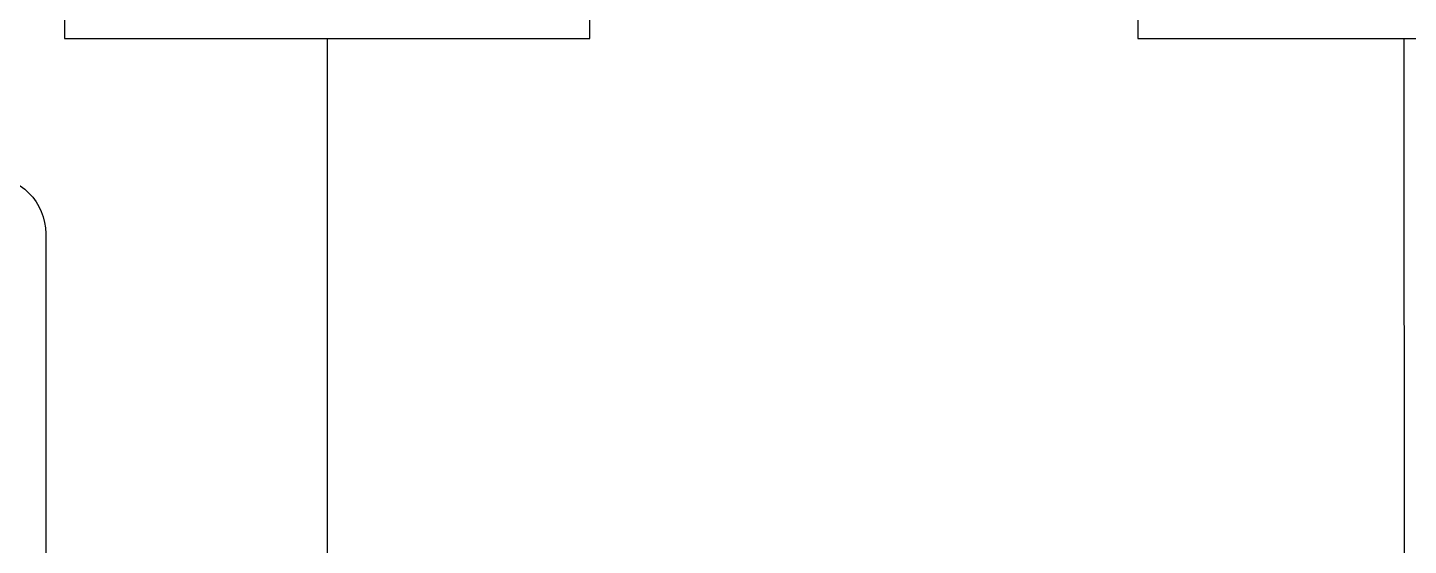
# Model space of a CAD drawing. Header units: millimetres. Extents: x 88 to 97873, y 32 to 55088.
# Drawn here: x 47682 to 48624, y 5544 to 5897 of the extents above; entities that cross this region are included whole.
import ezdxf

# ---------------------------------------------------------------- set-up
doc = ezdxf.new("R2010")
doc.units = ezdxf.units.MM
doc.header["$LTSCALE"] = 0.3

msp = doc.modelspace()

# ---------------------------------------------------------------- linework, layer by layer
for points in [[(48065.49, 6425.97), (47707.12, 6425.97), (47707.12, 5889.8), (48065.49, 5889.8)], [(48797.8, 6425.97), (48439.43, 6425.97), (48439.43, 5889.8), (48797.8, 5889.8)]]:
    msp.add_lwpolyline(points, close=True)
at = {"color": 116, "true_color": 0x136734}
for points in [[(47153.99, 5889.8), (47153.99, 5834.84, 0.414214), (47193.06, 5795.77), (47655.21, 5795.77, -0.414214), (47694.28, 5756.7), (47694.28, 4886.98, 0.414214), (47733.35, 4847.91), (48461.31, 4847.91, 0.328228), (48498.61, 4875.35, 0.328228)], [(47886.3, 5889.8), (47886.3, 4906.98, 0.414214), (47925.37, 4867.91), (48385.49, 4867.91, 0.286523), (48416.94, 4887.54, 0.286523)], [(48620.77, 5889.8), (48621.13, 5498.19, -0.414214), (48582.06, 5459.12), (47967.27, 5459.12, 0.414214), (47928.2, 5420.05), (47928.2, 5221.6)]]:
    msp.add_lwpolyline(points, format="xyb", dxfattribs=at)

doc.saveas('drawing.dxf')
